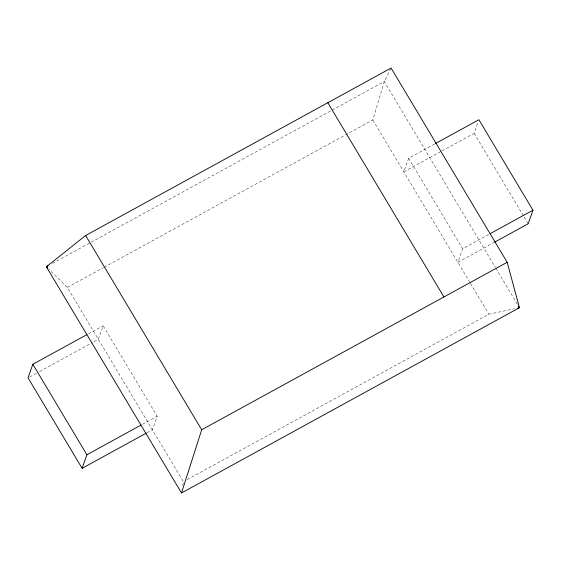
<?xml version="1.0" encoding="UTF-8"?>
<svg xmlns="http://www.w3.org/2000/svg" width="561" height="561" viewBox="0 0 561 561"><rect width="100%" height="100%" fill="white"/><g stroke="black" fill="none" stroke-linecap="round" stroke-linejoin="round"><path stroke-width="0.42" stroke-dasharray="2.81 2.1" d="M182.732 485.714L183.405 481.689L67.327 287.428L48.821 269.21M104.171 267.232L372.813 119.949L384.271 81.513L391.094 68.035M147.052 432.727L152.403 429.796L157.185 416.22L103.119 325.745L98.336 339.321L92.993 342.252M434.719 143.946L408.597 158.265L403.815 171.841L441.255 151.316M442.019 150.902L474.101 133.308L478.042 122.123M488.785 234.421L462.664 248.74L457.881 262.317L493.785 242.633M52.496 263.411L331.278 110.566M332.049 110.145L384.271 81.513L495.37 267.436M67.327 287.428L103.406 267.653M88.372 333.823L103.119 325.745M29.579 377.02L36.451 373.247M39.508 371.571L92.228 342.673M142.438 424.298L157.185 416.22M187.248 479.585L488.89 314.209L514.339 308.788M474.101 133.308L523.701 216.308M524.149 217.051L528.167 223.783M495.812 268.179L517.649 304.721M408.597 158.265L462.664 248.74M372.813 119.949L470.013 282.625M470.462 283.375L488.89 314.209"/><path stroke-width="0.84" d="M181.512 492.965L201.694 429.768L507.172 262.289L391.094 68.035L85.616 235.515L46.353 266.777L181.512 492.965L519.43 307.701L507.172 262.289M86.899 334.637L32.833 364.278L28.05 377.855L82.116 468.33L146.288 433.148M82.116 468.33L86.899 454.754L140.965 425.112M435.483 143.525L478.884 119.731L532.95 210.207L528.167 223.783L494.55 242.212M47.888 265.935L46.353 266.777L47.587 267.99M490.307 233.586L532.95 210.207M517.733 308.066L519.43 307.701L518.539 306.208M327.834 102.712L443.912 296.972M85.616 235.515L201.694 429.768M32.833 364.278L86.899 454.754"/></g></svg>
